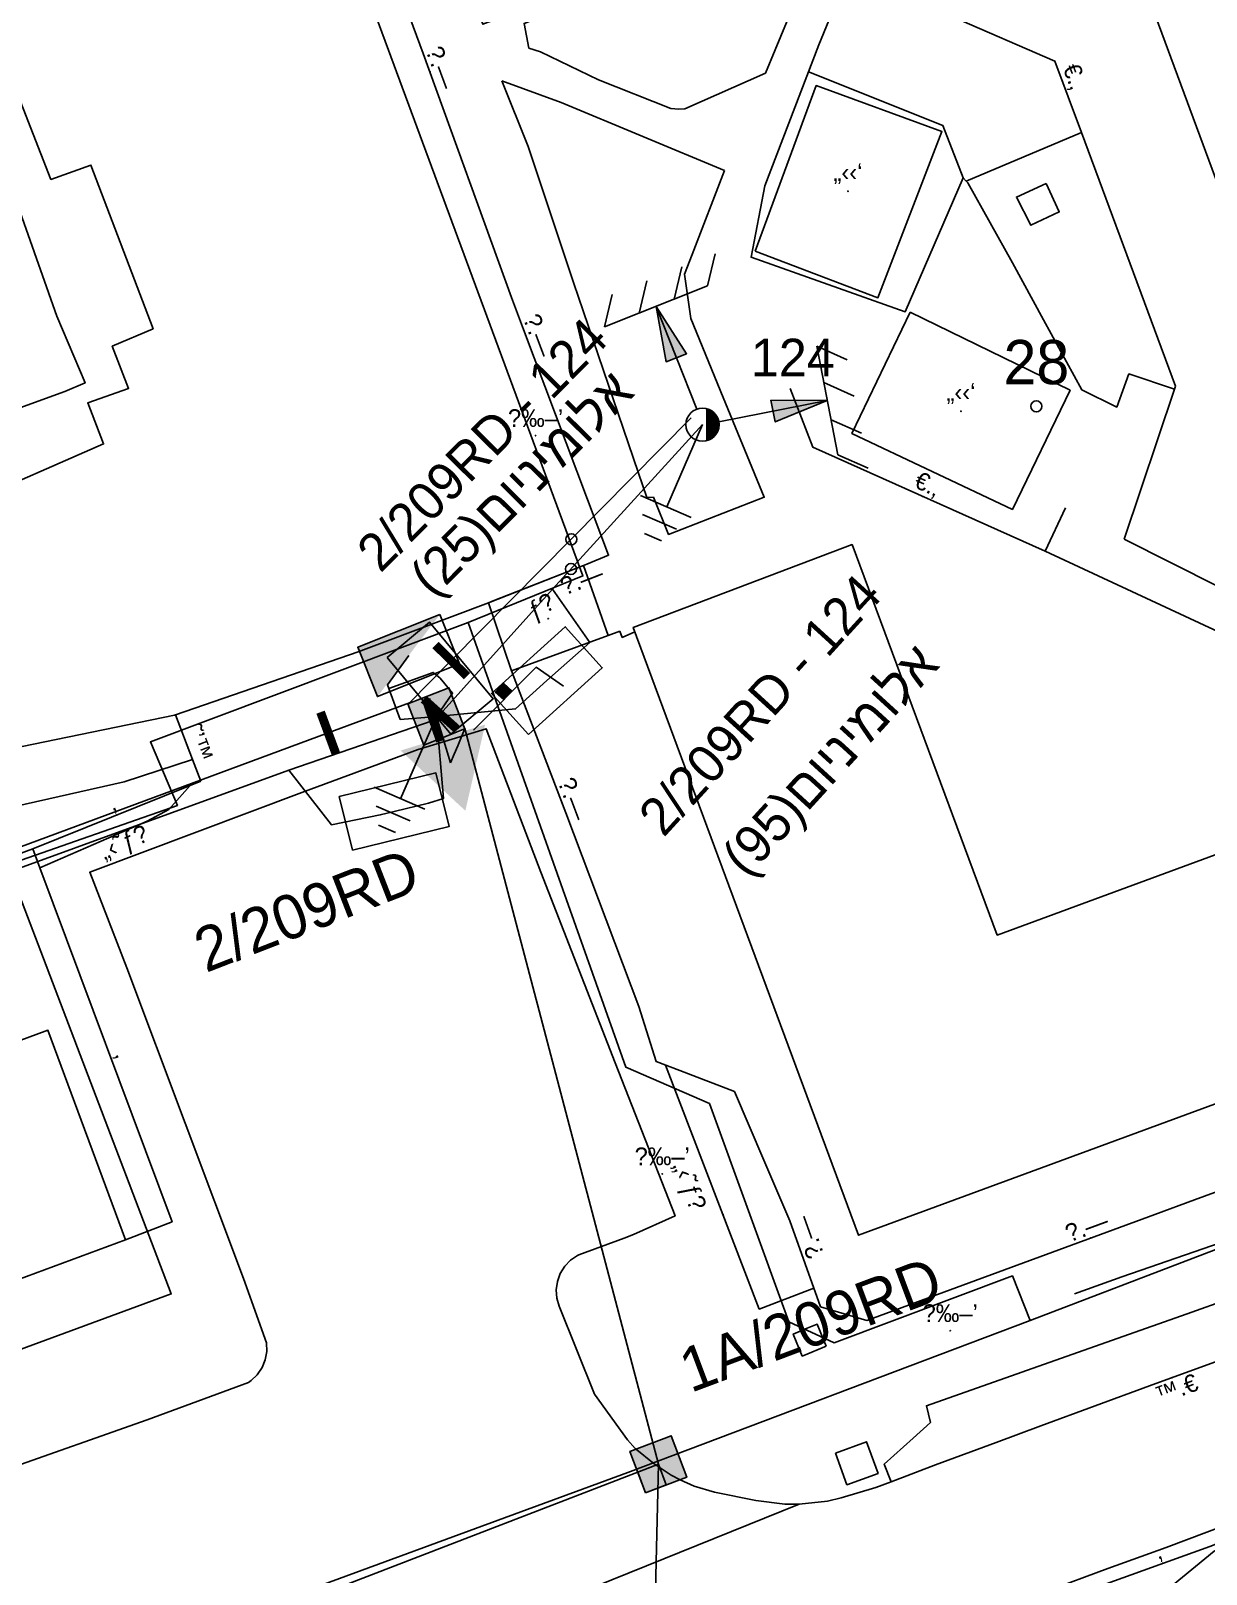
# Model space of a CAD drawing. Header units: metres. Extents: x 218299 to 220222, y 572714 to 574340.
# Drawn here: x 219743.6 to 219796.8, y 573720.8 to 573790.6 of the extents above; entities that cross this region are included whole.
import ezdxf
from ezdxf.enums import TextEntityAlignment as Align

# ---------------------------------------------------------------- set-up
doc = ezdxf.new("R2010")
doc.units = ezdxf.units.M
doc.header["$MEASUREMENT"] = 0
for name, color, linetype in [('1602', 44, 'Continuous'), ('1603', 44, 'Continuous'), ('6011', 10, 'Continuous'), ('6021', 110, 'Continuous'), ('6031', 254, 'Continuous'), ('6151', 102, 'CABLEUNDEXIST03'), ('6201', 7, 'Continuous'), ('6261', 7, 'Continuous'), ('6311', 7, 'Continuous'), ('6370', 7, 'Continuous'), ('6371', 7, 'Continuous'), ('6501', 7, 'Continuous'), ('6512', 7, 'Continuous'), ('6515', 7, 'Continuous'), ('6522', 1, 'Continuous'), ('65231', 1, 'Continuous'), ('6543', 7, 'Continuous'), ('6561', 7, 'Continuous'), ('6593', 7, 'Continuous'), ('6901', 3, 'Continuous'), ('A_POINTS', 2, 'Continuous'), ('M2200', 253, 'Continuous'), ('M2207', 253, 'Continuous'), ('M2401', 7, 'Continuous'), ('M2404', 7, 'Continuous'), ('M2407', 253, 'Continuous'), ('M2408', 253, 'Continuous'), ('M2412', 253, 'Continuous'), ('M2601', 253, 'Continuous'), ('M2602', 253, 'Continuous'), ('M2605', 253, 'Continuous'), ('M2612', 253, 'Continuous'), ('M2804', 253, 'Continuous'), ('M5250', 253, 'Continuous')]:
    doc.layers.add(name, color=color, linetype=linetype)
doc.styles.add('HEBTXT', font='HEBTXT')
doc.styles.add('MAVAT_HEBTXT', font='HEBTXT')
doc.linetypes.add('CABLEUNDEXIST03', pattern='A,3.5,[222,elecad.shx,S=0.01,R=0,X=0,Y=0],1.5', length=5)

# ---------------------------------------------------------------- blocks, each defined once
blk = doc.blocks.new('6901')
at = {"layer": 'A_POINTS'}
blk.add_circle((0, 0), 0.25, dxfattribs=at)
at = {"color": 0, "style": 'HEBTXT', "flags": 1}
blk.add_attdef('CODE', (-2.918, 6.399), '', height=1.7, dxfattribs=at)
at = {"color": 0, "style": 'HEBTXT'}
for tag, p in [('PATH', (0.169, 4.708)), ('HTCH', (0.169, 2.708))]:
    blk.add_attdef(tag, text='', height=1.7, dxfattribs=at).set_placement(p, align=Align.MIDDLE_CENTER)
blk = doc.blocks.new('6261')
blk.add_lwpolyline([(-2, -1.2), (2, -1.2), (2, 1.2), (-2, 1.2)], close=True)
at = {"color": 0}
blk.add_solid([(2, 1.2), (-2, -1.2), (2, -1.2)], dxfattribs=at)
at = {"color": 0, "style": 'HEBTXT'}
blk.add_attdef('PIL_NAME', (2.689, 2.418), '', height=1.7, dxfattribs=at)
at = {"style": 'HEBTXT'}
blk.add_attdef('CAMUT_MONIM', (2.489, 0.218), '', height=1.7, dxfattribs=at)
at = {"color": 0, "style": 'HEBTXT', "flags": 1}
for tag, p in [('TYPE', (2.585, -1.773)), ('MAP_TYPE', (2.689, -3.782))]:
    blk.add_attdef(tag, p, '', height=1.7, dxfattribs=at)
blk = doc.blocks.new('6522')
at = {"color": 0}
for points in [[(0.707, 0.707), (3.55, 3.55), (4.778, 2.689)], [(2.084, 2.082), (1.693, 2.422), (2.067, 2.83), (2.465, 2.465)]]:
    blk.add_lwpolyline(points, dxfattribs=at)
blk.add_solid([(2.083, 2.083), (1.693, 2.422), (2.465, 2.465), (2.067, 2.83)], dxfattribs=at)
at = {"color": 0, "style": 'HEBTXT'}
blk.add_attdef('PLACE', (4.757, 3.899), '', height=1.7, dxfattribs=at)
blk = doc.blocks.new('6515')
at = {"color": 0, "const_width": 0.4}
blk.add_lwpolyline([(0, 1), (0, -1)], dxfattribs=at)
at = {"color": 0, "style": 'HEBTXT', "flags": 1}
for tag, p in [('POLE_NUM', (0.583, 1.177)), ('POLE_TYPE', (0.591, -1.226))]:
    blk.add_attdef(tag, p, '', height=1.7, dxfattribs=at)
blk = doc.blocks.new('6201')
at = {"color": 0}
blk.add_solid([(-2, 1), (2, 1), (0, 4.464)], dxfattribs=at)
at = {"color": 0, "style": 'HEBTXT'}
for tag, p, height in [('TRN_NAME', (2.777, 4.893), 3), ('POWER', (2.777, 1.493), 2)]:
    blk.add_attdef(tag, p, '', height=height, dxfattribs=at)
blk = doc.blocks.new('6501')
at = {"color": 0}
blk.add_lwpolyline([(-2.25, -1.25), (2.25, -1.25), (2.25, 1.25), (-2.25, 1.25)], close=True, dxfattribs=at)
at = {"color": 0, "style": 'HEBTXT', "flags": 1}
blk.add_attdef('FUSE_SIZE', text='', height=1.5, dxfattribs=at).set_placement((0, 2.714), align=Align.MIDDLE_CENTER)
for tag, p in [('POLE_NUM', (-6.276, -3.759)), ('POLE_TYPE', (-6.276, -6.491))]:
    blk.add_attdef(tag, p, '', height=1.7, dxfattribs=at)
blk = doc.blocks.new('6593')
at = {"color": 0, "const_width": 0.4}
blk.add_lwpolyline([(0, 1), (0, -1)], dxfattribs=at)
at = {"color": 0, "style": 'HEBTXT', "flags": 1}
for tag, p in [('POLE_NUM', (0.583, 1.177)), ('POLE_TYPE', (0.591, -1.226))]:
    blk.add_attdef(tag, p, '', height=1.7, dxfattribs=at)
blk = doc.blocks.new('6311')
at = {"color": 0}
for p, q in [((0.188, -0.726), (0.188, 0.726)), ((0.219, -0.717), (0.219, 0.717)), ((0.25, -0.707), (0.25, 0.707)), ((0.281, -0.695), (0.281, 0.695)), ((0.312, -0.682), (0.312, 0.682)), ((0.344, -0.667), (0.344, 0.667)), ((0.375, -0.65), (0.375, 0.65)), ((0.406, -0.63), (0.406, 0.63)), ((0.438, -0.609), (0.438, 0.609)), ((0.469, -0.585), (0.469, 0.585)), ((0.5, -0.559), (0.5, 0.559)), ((0.531, -0.529), (0.531, 0.529)), ((0.562, -0.496), (0.562, 0.496)), ((0.594, -0.458), (0.594, 0.458)), ((0.625, -0.415), (0.625, 0.415)), ((0.656, -0.363), (0.656, 0.363)), ((0.688, -0.3), (0.688, 0.3)), ((0.719, -0.214), (0.719, 0.214))]:
    blk.add_line(p, q, dxfattribs=at)
blk.add_circle((0, 0), 0.75, dxfattribs=at)
at = {"color": 0, "style": 'HEBTXT'}
blk.add_attdef('POLE_NUM', (1.75, 1.75), '', height=1.7, dxfattribs=at)
at = {"color": 0, "style": 'HEBTXT', "flags": 1}
blk.add_attdef('MAP_TYPE', (1.734, -1.264), '', height=1.7, dxfattribs=at)
blk = doc.blocks.new('6370')
at = {"color": 0}
blk.add_lwpolyline([(-1, -1), (1, -1), (1, 1), (-1, 1)], close=True, dxfattribs=at)
for points in [[(-0.991, 1.013), (1.003, 1.013), (-0.991, -1.013)], [(-0.991, -1.013), (1.003, -1.013), (1.003, 1.013)]]:
    blk.add_solid(points, dxfattribs=at)
at = {"color": 0, "style": 'HEBTXT'}
blk.add_attdef('POLE_NUM', (2.033, 2.706), '', height=2, dxfattribs=at)
at = {"color": 0, "style": 'HEBTXT', "flags": 1}
blk.add_attdef('MAP_TYPE', (2.063, -0.224), '', height=2, dxfattribs=at)
blk = doc.blocks.new('6371')
at = {"color": 0}
for points in [[(-1, -1), (-1, 1), (1, 1), (1, -1)], [(-1, -1), (-1, 0), (0, 0), (0, -1)]]:
    blk.add_lwpolyline(points, close=True, dxfattribs=at)
blk.add_solid([(-1, -1), (1, -1), (-1, 1), (1, 1)], dxfattribs=at)
at = {"color": 0, "style": 'HEBTXT'}
blk.add_attdef('POLE_NUM', (2, 2), '', height=2, dxfattribs=at)
at = {"color": 0, "style": 'HEBTXT', "flags": 1}
blk.add_attdef('MAP_TYPE', (2.062, -0.532), '', height=2, dxfattribs=at)
blk = doc.blocks.new('6543')
at = {"color": 0}
for p, q in [((5.75, 2.486), (6.979, 1.626)), ((5.75, 0.813), (6.979, -0.048)), ((5.75, -0.901), (6.979, -1.761)), ((5.75, -2.514), (6.979, -3.374))]:
    blk.add_line(p, q, dxfattribs=at)
for points in [[(5.75, -2.514), (5.75, 2.486)], [(0.75, -0.014), (5.75, -0.014), (3.25, 0.486), (3.25, -0.514), (5.75, -0.014)]]:
    blk.add_lwpolyline(points, dxfattribs=at)
blk.add_solid([(3.25, -0.514), (3.25, 0.486), (5.75, -0.014)], dxfattribs=at)
blk = doc.blocks.new('6561')
at = {"color": 0}
blk.add_line((0, 0), (-1.62, -3.72), dxfattribs=at)
at = {"color": 0, "flags": 128}
for points in [[(-2.812, -3.202), (-0.519, -4.199)], [(-2.718, -4.061), (-1.185, -4.727)], [(-2.624, -4.919), (-1.851, -5.255)]]:
    blk.add_lwpolyline(points, dxfattribs=at)
at = {"color": 0, "style": 'HEBTXT'}
for tag, p in [('TYPE', (1.691, -1.644)), ('DESC', (1.691, -4.209))]:
    blk.add_attdef(tag, p, '', height=1.5, dxfattribs=at)
blk = doc.blocks.new('1603')
at = {"layer": 'A_POINTS'}
blk.add_circle((0, 0), 0.25, dxfattribs=at)
at = {"color": 0, "style": 'HEBTXT'}
blk.add_attdef('PARCEL_NUM', text='', height=2, dxfattribs=at).set_placement((0, 1), align=Align.CENTER)
at = {"color": 0, "style": 'HEBTXT', "flags": 1}
blk.add_attdef('LOT_NUM', text='', height=2, dxfattribs=at).set_placement((0, -2.5), align=Align.CENTER)
blk = doc.blocks.new('M2804')
blk.add_circle((0, 0), 0.025)
at = {"style": 'MAVAT_HEBTXT'}
blk.add_attdef('NAME', text='', height=0.8, dxfattribs=at).set_placement((0, 1.59), align=Align.MIDDLE)
blk = doc.blocks.new('M2404')
blk.add_circle((0, 0), 0.025)
at = {"style": 'MAVAT_HEBTXT'}
blk.add_attdef('NAME', text='', height=0.8, dxfattribs=at).set_placement((0, 1.59), align=Align.MIDDLE)
blk = doc.blocks.new('M2207')
blk.add_circle((0, 0), 0.025)
at = {"style": 'MAVAT_HEBTXT'}
blk.add_attdef('NAME', text='', height=0.8, dxfattribs=at).set_placement((0, 1.59), align=Align.MIDDLE)
blk = doc.blocks.new('M2408')
blk.add_circle((0, 0), 0.025)
at = {"style": 'MAVAT_HEBTXT'}
blk.add_attdef('NAME', text='', height=0.8, dxfattribs=at).set_placement((0, 1.59), align=Align.MIDDLE)
blk = doc.blocks.new('M2412')
blk.add_circle((0, 0), 0.025)
at = {"style": 'MAVAT_HEBTXT'}
blk.add_attdef('NAME', text='', height=0.8, dxfattribs=at).set_placement((0, 1.59), align=Align.MIDDLE)
blk = doc.blocks.new('M2601')
blk.add_circle((0, 0), 0.025)
at = {"style": 'MAVAT_HEBTXT'}
blk.add_attdef('NAME', text='', height=0.8, dxfattribs=at).set_placement((0, 1.59), align=Align.MIDDLE)
blk = doc.blocks.new('M2602')
blk.add_circle((0, 0), 0.025)
at = {"style": 'MAVAT_HEBTXT'}
blk.add_attdef('NAME', text='', height=0.8, dxfattribs=at).set_placement((0, 1.59), align=Align.MIDDLE)
blk = doc.blocks.new('M2605')
blk.add_circle((0, 0), 0.025)
at = {"style": 'MAVAT_HEBTXT'}
blk.add_attdef('NAME', text='', height=0.8, dxfattribs=at).set_placement((0, 1.59), align=Align.MIDDLE)
blk = doc.blocks.new('M2612')
blk.add_circle((0, 0), 0.025)
at = {"style": 'MAVAT_HEBTXT'}
blk.add_attdef('NAME', text='', height=0.8, dxfattribs=at).set_placement((0, 1.59), align=Align.MIDDLE)
blk = doc.blocks.new('111')
at = {"layer": 'M2200'}
for points in [[(219760.393, 573800.823, 609.665), (219760.737, 573800.95, 609.665), (219787.602, 573810.938, 609.72), (219797.318, 573814.55, 609.74), (219814.965, 573766.695, 609.712), (219816.564, 573762.358, 609.709), (219820.834, 573750.779, 609.702), (219781.078, 573736.149, 609.777), (219770.881, 573763.636, 609.777), (219780.779, 573767.382, 609.777), (219787.351, 573749.723, 609.777), (219807.191, 573757.029, 609.627), (219790.958, 573800.918, 609.702), (219764.074, 573790.922, 609.777)], [(219747.905, 573735.935, 607.462), (219747.905, 573735.935, 607.462), (219747.905, 573735.935, 607.462), (219742.195, 573733.822, 607.462), (219698.656, 573717.707, 607.462), (219698.656, 573717.707, 607.462), (219693.098, 573715.65, 607.462), (219692.836, 573715.553, 607.462), (219690.532, 573721.778, 607.532), (219689.39, 573724.862, 607.566), (219689.332, 573725.02, 607.567), (219710.31, 573732.784, 607.462), (219709.976, 573733.687, 606.832), (219716.432, 573736.076, 606.832), (219716.76, 573735.188, 607.41), (219744.396, 573745.416, 607.41)]]:
    blk.add_polyline3d(points, close=True, dxfattribs=at)
at = {"layer": 'M2207'}
for points in [[(219776.394, 573780.656, 601.267), (219779.163, 573788.148, 601.267), (219784.844, 573786.071, 601.162), (219781.954, 573778.548, 601.267)], [(219733.218, 573780.547, 600.217), (219737.078, 573781.978, 600.217), (219740.91, 573783.484, 600.217), (219741.501, 573783.724, 600.217), (219742.624, 573784.105, 600.322), (219742.76, 573783.489, 600.427), (219744.798, 573777.715, 600.322), (219746.077, 573774.693, 600.217), (219745.16, 573774.306, 600.217), (219740.575, 573772.656, 600.112), (219736.735, 573771.105, 600.112), (219736.664, 573771.093, 600.112), (219735.939, 573773.389, 600.112), (219734.714, 573777.045, 600.112), (219733.368, 573780.115, 600.217)], [(219783.414, 573777.896, 601.32), (219790.647, 573774.362, 601.372), (219788.035, 573768.976, 601.267), (219780.778, 573772.411, 601.215)]]:
    blk.add_polyline3d(points, close=True, dxfattribs=at)
at = {"layer": 'M2401'}
for points in [[(219798.008, 573730.704, 598.852), (219794.232, 573729.338, 598.852), (219789.324, 573727.522, 598.852), (219787.297, 573726.772, 598.852), (219784.556, 573725.758, 598.852), (219782.548, 573725.001, 598.852), (219781.851, 573724.738, 598.852), (219780.292, 573724.273, 598.852), (219779.668, 573724.121, 598.852), (219778.39, 573723.981, 598.852), (219777.737, 573723.989, 598.852), (219776.428, 573724.144, 598.852), (219774.561, 573724.521, 598.852), (219773.644, 573724.805, 598.852), (219773.003, 573725.078, 598.852), (219772.597, 573725.298, 598.852), (219771.82, 573725.811, 598.852), (219770.969, 573726.495, 598.852), (219770.615, 573726.9, 598.852), (219769.135, 573728.953, 598.852), (219767.526, 573732.934, 598.852), (219767.422, 573733.302, 598.852), (219767.396, 573733.683, 598.852), (219767.45, 573734.062, 598.852), (219767.581, 573734.421, 598.852), (219767.783, 573734.745, 598.852), (219768.049, 573735.02, 598.852), (219768.365, 573735.233, 598.852), (219768.425, 573735.264, 598.852), (219770.472, 573736.021, 598.852), (219770.896, 573736.179, 598.852), (219772.77, 573737.023, 598.852), (219770.068, 573743.95, 598.852), (219766.704, 573752.572, 598.852), (219764.231, 573759.052, 598.852), (219761.154, 573758.119, 598.852), (219755.886, 573756.167, 598.852), (219746.288, 573752.568, 598.852), (219747.969, 573748.241, 598.852), (219753.242, 573734.187, 598.852), (219754.291, 573731.278, 598.852), (219754.301, 573730.894, 598.852), (219754.231, 573730.515, 598.852), (219754.085, 573730.159, 598.852), (219753.869, 573729.839, 598.852), (219753.592, 573729.572, 598.852), (219753.472, 573729.485, 598.852), (219748.887, 573727.798, 598.852), (219742.392, 573725.512, 598.852)], [(219789.596, 573720.051, 596.437), (219792.36, 573721.075, 596.437), (219794.999, 573722.028, 596.437), (219798.556, 573723.361, 596.437), (219802.797, 573724.939, 596.437), (219807.816, 573726.78, 596.437), (219813.781, 573728.981, 596.437), (219816.396, 573729.927, 596.437), (219819.071, 573730.959, 596.437), (219821.478, 573731.859, 596.437), (219824.007, 573732.777, 596.437), (219826.942, 573733.858, 596.437), (219829.582, 573734.767, 596.437), (219833.122, 573736.136, 596.437), (219837.072, 573737.651, 596.437), (219837.539, 573737.605, 596.437), (219838.023, 573737.378, 596.437), (219838.229, 573736.92, 596.437), (219838.104, 573736.277, 596.437), (219837.797, 573735.825, 596.437), (219837.489, 573735.561, 596.437)], [(219778.39, 573723.981, 595.939), (219763.785, 573718.096, 595.939)]]:
    blk.add_polyline3d(points, dxfattribs=at)
at = {"layer": 'M2404'}
for points in [[(219798.008, 573730.704, 598.852), (219794.232, 573729.338, 598.852), (219789.324, 573727.522, 598.852), (219787.297, 573726.772, 598.852), (219784.556, 573725.758, 598.852), (219782.548, 573725.001, 598.852), (219781.851, 573724.738, 598.852), (219780.292, 573724.273, 598.852), (219779.668, 573724.121, 598.852), (219778.39, 573723.981, 598.852), (219777.737, 573723.989, 598.852), (219776.428, 573724.144, 598.852), (219774.561, 573724.521, 598.852), (219773.644, 573724.805, 598.852), (219773.003, 573725.078, 598.852), (219772.597, 573725.298, 598.852), (219771.82, 573725.811, 598.852), (219770.969, 573726.495, 598.852), (219770.615, 573726.9, 598.852), (219769.135, 573728.953, 598.852), (219767.526, 573732.934, 598.852), (219767.422, 573733.302, 598.852), (219767.396, 573733.683, 598.852), (219767.45, 573734.062, 598.852), (219767.581, 573734.421, 598.852), (219767.783, 573734.745, 598.852), (219768.049, 573735.02, 598.852), (219768.365, 573735.233, 598.852), (219768.425, 573735.264, 598.852), (219770.472, 573736.021, 598.852), (219770.896, 573736.179, 598.852), (219772.77, 573737.023, 598.852), (219770.068, 573743.95, 598.852), (219766.704, 573752.572, 598.852), (219764.231, 573759.052, 598.852), (219761.154, 573758.119, 598.852), (219755.886, 573756.167, 598.852), (219746.288, 573752.568, 598.852), (219747.969, 573748.241, 598.852), (219753.242, 573734.187, 598.852), (219754.291, 573731.278, 598.852), (219754.301, 573730.894, 598.852), (219754.231, 573730.515, 598.852), (219754.085, 573730.159, 598.852), (219753.869, 573729.839, 598.852), (219753.592, 573729.572, 598.852), (219753.472, 573729.485, 598.852), (219748.887, 573727.798, 598.852), (219742.392, 573725.512, 598.852)], [(219789.596, 573720.051, 596.437), (219792.36, 573721.075, 596.437), (219794.999, 573722.028, 596.437), (219798.556, 573723.361, 596.437), (219802.797, 573724.939, 596.437), (219807.816, 573726.78, 596.437), (219813.781, 573728.981, 596.437), (219816.396, 573729.927, 596.437), (219819.071, 573730.959, 596.437), (219821.478, 573731.859, 596.437), (219824.007, 573732.777, 596.437), (219826.942, 573733.858, 596.437), (219829.582, 573734.767, 596.437), (219833.122, 573736.136, 596.437), (219837.072, 573737.651, 596.437), (219837.539, 573737.605, 596.437), (219838.023, 573737.378, 596.437), (219838.229, 573736.92, 596.437), (219838.104, 573736.277, 596.437), (219837.797, 573735.825, 596.437), (219837.489, 573735.561, 596.437)]]:
    blk.add_polyline3d(points, dxfattribs=at)
at = {"layer": 'M2407'}
for points in [[(219780.269, 573796.944, 598.167), (219777.309, 573789.759, 598.17)], [(219777.309, 573789.759, 598.17), (219776.863, 573788.703, 598.17), (219773.214, 573787.088, 598.275), (219772.939, 573787.073, 598.275), (219772.575, 573787.107, 598.275), (219769.309, 573788.407, 598.275), (219766.679, 573789.675, 598.275), (219766.16, 573789.84, 598.275), (219765.943, 573790.956, 598.275), (219766.766, 573791.264, 598.275), (219766.526, 573791.834, 598.275)], [(219741.657, 573791.202, 597.435), (219741.657, 573791.202, 597.435), (219744.534, 573783.9, 597.225), (219746.339, 573784.552, 597.225), (219749.156, 573777.145, 597.225), (219747.307, 573776.353, 597.225), (219748.049, 573774.446, 597.12), (219746.198, 573773.795, 597.12), (219746.914, 573771.937, 597.12), (219740.639, 573769.193, 597.12), (219734.908, 573766.638, 597.12), (219732.525, 573772.829, 597.225), (219730.305, 573778.544, 597.33), (219732.064, 573779.23, 597.33), (219731.3, 573781.403, 597.33), (219733.183, 573782.078, 597.33), (219732.59, 573783.912, 597.33), (219739.454, 573786.674, 597.33), (219738.24, 573789.992, 597.33)], [(219786.012, 573783.742, 598.275), (219785.946, 573783.816, 598.275), (219785.809, 573783.968, 598.275), (219784.881, 573786.344, 598.275), (219778.805, 573788.762, 598.2)], [(219764.929, 573788.356, 598.275), (219766.119, 573785.395, 598.275), (219768.192, 573779.198, 598.179)], [(219764.929, 573788.356, 598.275), (219767.627, 573787.381, 598.275), (219775.014, 573784.301, 598.17)], [(219785.946, 573783.816, 598.2), (219791.155, 573786.025, 598.2)], [(219785.809, 573783.968, 598.275), (219783.181, 573777.906, 598.275), (219776.209, 573780.383, 598.17), (219776.84, 573783.614, 598.17)], [(219786.012, 573783.742, 598.275), (219788.041, 573780.124, 598.275), (219789.441, 573777.557, 598.38), (219791.175, 573774.389, 598.275), (219792.758, 573773.601, 598.38), (219793.309, 573775.102, 598.38), (219795.366, 573774.414, 598.38), (219795.366, 573774.414, 598.38)], [(219768.192, 573779.198, 598.179), (219768.385, 573778.623, 598.17), (219771.116, 573770.609, 598.17)], [(219774.951, 573774.041, 598.124), (219773.487, 573777.603, 598.17)], [(219771.116, 573770.609, 598.17), (219771.49, 573769.51, 598.17), (219771.796, 573769.525, 598.17), (219772.482, 573767.844, 598.17), (219776.807, 573769.525, 598.065), (219774.951, 573774.041, 598.124)], [(219793.098, 573767.626, 598.275), (219793.098, 573767.626, 598.275), (219797.353, 573765.494, 598.17), (219805.439, 573761.766, 598.17)], [(219806.748, 573758.228, 598.17), (219797.358, 573763.434, 598.17), (219789.524, 573767.082, 598.17)], [(219770.278, 573763.464, 598.275), (219770.384, 573763.187, 598.275), (219770.956, 573763.434, 598.275)], [(219724.264, 573748.693, 597.07), (219726.276, 573749.47, 597.015), (219735.35, 573752.716, 597.225), (219742.906, 573755.532, 597.225), (219747.847, 573756.651, 596.91), (219750.942, 573757.66, 596.595)]]:
    blk.add_polyline3d(points, dxfattribs=at)
at = {"layer": 'M2408'}
for points in [[(219744.036, 573752.766, 596.49), (219748.882, 573754.879, 596.49), (219749.861, 573755.405, 596.49), (219750.831, 573756.491, 596.49)], [(219772.342, 573743.843, 596.255), (219776.582, 573732.809, 596.255), (219779.056, 573733.759, 596.255)], [(219782.548, 573725.001, 596.479), (219782.239, 573725.796, 596.479), (219783.545, 573726.974, 596.479), (219784.329, 573727.682, 596.479), (219784.146, 573728.435, 596.479), (219792.773, 573731.471, 596.479), (219795.946, 573732.588, 596.479), (219805.667, 573736.067, 596.479), (219807.918, 573736.826, 596.479), (219820.87, 573741.19, 596.479), (219822.603, 573741.774, 596.479), (219824.677, 573742.473, 596.479), (219824.797, 573742.143, 596.479), (219825.291, 573740.786, 596.479)]]:
    blk.add_polyline3d(points, dxfattribs=at)
at = {"layer": 'M2412'}
blk.add_polyline3d([(219768.631, 573766.435, 598.162), (219769.752, 573763.272, 598.162), (219765.369, 573761.671, 596.692), (219764.338, 573764.756, 596.692)], close=True, dxfattribs=at)
at = {"layer": 'M2601'}
for points in [[(219789.567, 573783.714, 600.917), (219788.217, 573783.105, 600.917), (219788.87, 573781.827, 600.917), (219790.156, 573782.434, 600.917), (219789.567, 573783.714, 600.917)], [(219759.527, 573762.943, 598.38), (219764.338, 573764.756, 598.38)], [(219722.661, 573750.479, 599.157), (219724.445, 573751.585, 598.8), (219730.012, 573753.686, 598.8), (219738.112, 573756.672, 598.59), (219741.813, 573757.925, 598.59), (219742.109, 573758.025, 598.59), (219750.129, 573759.673, 598.17), (219750.163, 573759.684, 598.171), (219758.437, 573762.532, 598.38), (219759.527, 573762.943, 598.38)], [(219743.715, 573753.622, 598.38), (219743.715, 573753.622, 598.38), (219743.715, 573753.622, 598.38), (219750.831, 573756.491, 597.987), (219751.317, 573756.687, 597.96), (219751.317, 573756.687, 597.96)], [(219743.715, 573753.622, 596.981), (219744.036, 573752.766, 596.965), (219750.018, 573736.755, 596.351), (219747.905, 573735.935, 596.351)], [(219783.89, 573714.517, 597.33), (219790.387, 573719.701, 597.33), (219796.962, 573722.076, 597.225), (219800.423, 573723.429, 597.33), (219805.37, 573725.235, 597.33), (219808.52, 573726.413, 597.33), (219815.332, 573728.909, 597.435)]]:
    blk.add_polyline3d(points, dxfattribs=at)
at = {"layer": 'M2602'}
for points in [[(219779.273, 573789.989, 599.065), (219780.64, 573793.309, 599.065), (219780.64, 573793.309, 599.065), (219780.64, 573793.309, 599.065), (219789.961, 573789.244, 599.44), (219791.155, 573786.025, 599.424), (219795.412, 573774.554, 599.365)], [(219775.014, 573784.301, 599.002), (219775.014, 573784.301, 599.002), (219775.014, 573784.301, 599.002), (219775.014, 573784.301, 599.002), (219773.543, 573780.505, 599.002)], [(219773.543, 573780.505, 599.002), (219773.198, 573779.615, 599.002), (219773.487, 573777.603, 599.002)], [(219795.412, 573774.554, 599.365), (219795.366, 573774.414, 599.365), (219793.098, 573767.626, 599.365)], [(219777.976, 573774.449, 599.258), (219779.007, 573771.786, 599.258), (219789.524, 573767.082, 599.468), (219789.524, 573767.082, 599.468), (219790.44, 573769.054, 599.468)], [(219826.951, 573733.088, 596.779), (219824.119, 573730.228, 596.779), (219822.422, 573728.761, 596.779), (219821.716, 573728.315, 596.779), (219820.78, 573727.93, 596.779), (219817.366, 573726.879, 596.674), (219813.576, 573726.167, 596.674), (219808.878, 573725.307, 596.779), (219801.612, 573723.797, 596.674), (219798.759, 573722.64, 596.674), (219797.165, 573721.862, 596.674), (219792.439, 573717.983, 596.569), (219791.725, 573717.482, 596.569), (219791.043, 573717.159, 596.569), (219790.381, 573717.017, 596.569), (219786.73, 573716.743, 596.464), (219782.622, 573716.44, 596.359), (219779.815, 573715.98, 596.359), (219779.312, 573715.711, 596.359), (219778.808, 573715.288, 596.359), (219778.409, 573714.791, 596.359)]]:
    blk.add_polyline3d(points, dxfattribs=at)
at = {"layer": 'M2605'}
for points in [[(219765.919, 573777.115, 598.162), (219765.373, 573778.564, 598.162), (219761.383, 573789.596, 598.162), (219758.554, 573797.225, 598.372), (219756.736, 573802.04, 598.477)], [(219779.273, 573789.989, 598.267), (219776.84, 573783.614, 598.162), (219776.84, 573783.614, 598.162)], [(219768.817, 573769.423, 598.162), (219765.919, 573777.115, 598.162)], [(219764.541, 573764.836, 596.86), (219768.631, 573766.435, 598.115), (219768.786, 573766.495, 598.162), (219769.766, 573766.903, 598.162), (219768.817, 573769.423, 598.162)], [(219764.338, 573764.756, 596.797), (219764.541, 573764.836, 596.86)], [(219770.278, 573763.464, 598.267), (219769.752, 573763.272, 598.267), (219765.369, 573761.671, 598.267), (219765.369, 573761.671, 598.267), (219767.833, 573755.252, 598.162), (219771.137, 573746.492, 598.162), (219771.914, 573744.006, 598.162), (219772.988, 573743.597, 598.162)], [(219724.651, 573746.577, 597.059), (219743.715, 573753.622, 596.981)], [(219772.988, 573743.597, 598.162), (219775.459, 573742.656, 598.162), (219776.794, 573739.541, 598.218)], [(219794.473, 573737.089, 598.162), (219796.278, 573737.754, 598.162), (219806.721, 573741.581, 598.162), (219810.456, 573742.93, 598.162)], [(219809.436, 573740.246, 597.869), (219804.856, 573738.579, 597.532), (219797.443, 573735.808, 596.798), (219794.254, 573734.709, 596.722)], [(219776.794, 573739.541, 598.218), (219777.969, 573736.798, 598.267), (219779.358, 573732.915, 598.162), (219780.173, 573732.672, 598.162)], [(219780.173, 573732.672, 598.162), (219781.449, 573732.293, 598.162), (219794.473, 573737.089, 598.162)], [(219794.254, 573734.709, 596.722), (219792.99, 573734.273, 596.692), (219790.853, 573733.495, 596.482)]]:
    blk.add_polyline3d(points, dxfattribs=at)
at = {"layer": 'M2612'}
blk.add_polyline3d([(219750.163, 573759.684, 597.934), (219750.942, 573757.66, 597.934), (219751.317, 573756.687, 597.934)], dxfattribs=at)
at = {"layer": 'M5250'}
for points in [[(219778.751, 573731.941, 596.175), (219779.2, 573732.127, 596.175), (219779.612, 573731.134, 596.175)], [(219778.601, 573730.714, 596.175), (219778.529, 573730.684, 596.175), (219778.117, 573731.677, 596.175), (219778.751, 573731.941, 596.175)], [(219779.612, 573731.134, 596.175), (219778.601, 573730.714, 596.175)], [(219780.028, 573726.293, 596.07), (219781.44, 573726.806, 596.175), (219781.959, 573725.378, 596.175), (219780.546, 573724.865, 596.07), (219780.028, 573726.293, 596.07)]]:
    blk.add_polyline3d(points, dxfattribs=at)
at = {"layer": 'M2207'}
ref = blk.add_blockref('M2207', (219780.597, 573783.365), dxfattribs=dict(at, xscale=0.5, yscale=0.5, zscale=0.5))
ref.add_attrib('NAME', '„‹‹‘', dxfattribs={"layer": '0', "height": 0.8, "style": 'MAVAT_HEBTXT'}).set_placement((219780.597, 573784.161), align=Align.MIDDLE)
ref = blk.add_blockref('M2207', (219785.709, 573773.417), dxfattribs=dict(at, xscale=0.5, yscale=0.5, zscale=0.5))
ref.add_attrib('NAME', '„‹‹‘', dxfattribs={"layer": '0', "height": 0.8, "style": 'MAVAT_HEBTXT'}).set_placement((219785.709, 573774.213), align=Align.MIDDLE)
at = {"layer": 'M2404'}
ref = blk.add_blockref('M2404', (219795.261, 573729.711), dxfattribs=dict(at, xscale=0.5, yscale=0.5, zscale=0.5))
ref.add_attrib('NAME', '™.€', dxfattribs={"layer": '0', "height": 0.8, "rotation": 20.5052, "style": 'MAVAT_HEBTXT'}).set_placement((219795.454, 573729.196), align=Align.MIDDLE)
at = {"layer": 'M2408'}
ref = blk.add_blockref('M2408', (219747.636, 573754.336), dxfattribs=dict(at, xscale=0.5, yscale=0.5, zscale=0.5))
ref.add_attrib('NAME', '„‹˜ƒ\x8e', dxfattribs={"layer": '0', "height": 0.8, "rotation": 23.55444, "style": 'MAVAT_HEBTXT'}).set_placement((219747.871, 573753.835), align=Align.MIDDLE)
ref = blk.add_blockref('M2408', (219774.937, 573737.089), dxfattribs=dict(at, xscale=0.5, yscale=0.5, zscale=0.5))
ref.add_attrib('NAME', '„‹˜ƒ\x8e', dxfattribs={"layer": '0', "height": 0.8, "rotation": 291.0183, "style": 'MAVAT_HEBTXT'}).set_placement((219773.35, 573738.35), align=Align.MIDDLE)
at = {"layer": 'M2412'}
ref = blk.add_blockref('M2412', (219767.035, 573764.034), dxfattribs=dict(at, xscale=0.4999999999999999, yscale=0.4999999999999999, zscale=0.4999999999999999, rotation=324.6566892520369))
ref.add_attrib('NAME', 'ƒ\x8e', dxfattribs={"layer": '0', "height": 0.8, "rotation": 29.87308, "style": 'MAVAT_HEBTXT'}).set_placement((219766.761, 573764.511), align=Align.MIDDLE)
at = {"layer": 'M2601'}
ref = blk.add_blockref('M2601', (219747.516, 573755.154), dxfattribs=dict(at, xscale=0.5, yscale=0.5, zscale=0.5))
ref.add_attrib('NAME', '‚', dxfattribs={"layer": '0', "height": 0.8, "rotation": 21.96178, "style": 'MAVAT_HEBTXT'}).set_placement((219747.31, 573755.665), align=Align.MIDDLE)
ref = blk.add_blockref('M2601', (219747.263, 573744.127), dxfattribs=dict(at, xscale=0.5, yscale=0.5, zscale=0.5))
ref.add_attrib('NAME', '‚', dxfattribs={"layer": '0', "height": 0.8, "rotation": 290.48487, "style": 'MAVAT_HEBTXT'}).set_placement((219747.779, 573744.32), align=Align.MIDDLE)
ref = blk.add_blockref('M2601', (219794.827, 573721.304), dxfattribs=dict(at, xscale=0.5, yscale=0.5, zscale=0.5))
ref.add_attrib('NAME', '‚', dxfattribs={"layer": '0', "height": 0.8, "rotation": 21.35727, "style": 'MAVAT_HEBTXT'}).set_placement((219794.627, 573721.817), align=Align.MIDDLE)
at = {"layer": 'M2602'}
ref = blk.add_blockref('M2602', (219790.292, 573788.352), dxfattribs=dict(at, xscale=0.5, yscale=0.5, zscale=0.5))
ref.add_attrib('NAME', '€.‚', dxfattribs={"layer": '0', "height": 0.8, "rotation": 290.35837, "style": 'MAVAT_HEBTXT'}).set_placement((219790.808, 573788.543), align=Align.MIDDLE)
ref = blk.add_blockref('M2602', (219783.955, 573769.572), dxfattribs=dict(at, xscale=0.5, yscale=0.5, zscale=0.5))
ref.add_attrib('NAME', '€.‚', dxfattribs={"layer": '0', "height": 0.8, "rotation": 335.90096, "style": 'MAVAT_HEBTXT'}).set_placement((219784.179, 573770.075), align=Align.MIDDLE)
at = {"layer": 'M2605'}
ref = blk.add_blockref('M2605', (219761.681, 573788.772), dxfattribs=dict(at, xscale=0.5, yscale=0.5, zscale=0.5))
ref.add_attrib('NAME', '\x9a.—', dxfattribs={"layer": '0', "height": 0.8, "rotation": 290.3447, "style": 'MAVAT_HEBTXT'}).set_placement((219762.196, 573788.963), align=Align.MIDDLE)
ref = blk.add_blockref('M2605', (219766.092, 573776.657), dxfattribs=dict(at, xscale=0.5, yscale=0.5, zscale=0.5))
ref.add_attrib('NAME', '\x9a.—', dxfattribs={"layer": '0', "height": 0.8, "rotation": 290.6447, "style": 'MAVAT_HEBTXT'}).set_placement((219766.606, 573776.851), align=Align.MIDDLE)
ref = blk.add_blockref('M2605', (219768.345, 573766.323), dxfattribs=dict(at, xscale=0.5, yscale=0.5, zscale=0.5))
ref.add_attrib('NAME', '\x9a.—', dxfattribs={"layer": '0', "height": 0.8, "rotation": 21.35523, "style": 'MAVAT_HEBTXT'}).set_placement((219768.545, 573765.811), align=Align.MIDDLE)
ref = blk.add_blockref('M2605', (219767.663, 573755.694), dxfattribs=dict(at, xscale=0.5, yscale=0.5, zscale=0.5))
ref.add_attrib('NAME', '\x9a.—', dxfattribs={"layer": '0', "height": 0.8, "rotation": 290.6618, "style": 'MAVAT_HEBTXT'}).set_placement((219768.178, 573755.888), align=Align.MIDDLE)
ref = blk.add_blockref('M2605', (219778.304, 573735.861), dxfattribs=dict(at, xscale=0.5, yscale=0.5, zscale=0.5))
ref.add_attrib('NAME', '\x9a.—', dxfattribs={"layer": '0', "height": 0.8, "rotation": 109.67928, "style": 'MAVAT_HEBTXT'}).set_placement((219778.822, 573736.046), align=Align.MIDDLE)
ref = blk.add_blockref('M2605', (219791.583, 573736.025), dxfattribs=dict(at, xscale=0.5, yscale=0.5, zscale=0.5))
ref.add_attrib('NAME', '\x9a.—', dxfattribs={"layer": '0', "height": 0.8, "rotation": 20.21514, "style": 'MAVAT_HEBTXT'}).set_placement((219791.393, 573736.541), align=Align.MIDDLE)
at = {"layer": 'M2612'}
ref = blk.add_blockref('M2612', (219750.74, 573758.186), dxfattribs=dict(at, xscale=0.5, yscale=0.5, zscale=0.5))
ref.add_attrib('NAME', '˜’™', dxfattribs={"layer": '0', "height": 0.8, "rotation": 291.05258, "style": 'MAVAT_HEBTXT'}).set_placement((219751.253, 573758.383), align=Align.MIDDLE)
at = {"layer": 'M2804'}
ref = blk.add_blockref('M2804', (219766.462, 573772.313, 608.006), dxfattribs=dict(at, xscale=0.5, yscale=0.5, zscale=0.5))
ref.add_attrib('NAME', '\x8d‰–’', dxfattribs={"layer": '0', "height": 0.8, "style": 'MAVAT_HEBTXT'}).set_placement((219766.462, 573773.109, 608.006), align=Align.MIDDLE)
ref = blk.add_blockref('M2804', (219772.192, 573738.923, 604.646), dxfattribs=dict(at, xscale=0.5, yscale=0.5, zscale=0.5))
ref.add_attrib('NAME', '\x8d‰–’', dxfattribs={"layer": '0', "height": 0.8, "style": 'MAVAT_HEBTXT'}).set_placement((219772.192, 573739.719, 604.646), align=Align.MIDDLE)
ref = blk.add_blockref('M2804', (219785.224, 573731.83, 610.106), dxfattribs=dict(at, xscale=0.5, yscale=0.5, zscale=0.5))
ref.add_attrib('NAME', '\x8d‰–’', dxfattribs={"layer": '0', "height": 0.8, "style": 'MAVAT_HEBTXT'}).set_placement((219785.224, 573732.625, 610.106), align=Align.MIDDLE)

msp = doc.modelspace()

# ---------------------------------------------------------------- linework, layer by layer
at = {"layer": '1602'}
for points in [[(219750.2557, 573755.5843), (219742.5908, 573752.8947), (219664.4031, 573724.1499), (219650.6411, 573761.2744), (219637.0462, 573797.4705), (219656.1187, 573804.9947), (219658.174, 573809.4721), (219741.4007, 573840.3715), (219755.0527, 573802.6059), (219768.6046, 573765.969), (219763.4102, 573763.8651), (219749.0326, 573758.461)], [(219770.5437, 573743.7513), (219763.4102, 573763.8651), (219768.6046, 573765.969), (219755.0527, 573802.6059), (219758.4176, 573803.6679), (219794.9989, 573816.8933), (219796.2931, 573817.246), (219798.9917, 573818.3371), (219820.2052, 573761.1286), (219818.1301, 573760.4476), (219822.1704, 573750.2244), (219819.955, 573745.8156), (219813.7231, 573743.376), (219812.4989, 573741.3322), (219788.8344, 573732.2906), (219788.0355, 573734.3076), (219779.9728, 573731.2817), (219777.9202, 573732.2283), (219774.3273, 573742.1033)], [(219770.641, 573725.4169), (219704.1937, 573701.0075), (219700.5196, 573699.6379), (219695.2659, 573713.3377), (219749.9741, 573733.4911), (219742.5908, 573752.8947), (219750.2557, 573755.5843), (219749.0326, 573758.461), (219763.4102, 573763.8651), (219770.5437, 573743.7513), (219774.3273, 573742.1033), (219777.9202, 573732.2283), (219779.9728, 573731.2817), (219788.0355, 573734.3076), (219788.8344, 573732.2906)], [(219700.5196, 573699.6379), (219665.3861, 573686.8189), (219650.8913, 573694.0057), (219635.2359, 573736.7159), (219636.1628, 573739.9994), (219631.0672, 573753.6521), (219650.6411, 573761.2744), (219664.4031, 573724.1499), (219742.5908, 573752.8947), (219749.9741, 573733.4911), (219695.2659, 573713.3377)]]:
    msp.add_lwpolyline(points, close=True, dxfattribs=at)
msp.add_lwpolyline([(219704.1937, 573701.0075), (219770.641, 573725.4169), (219788.8344, 573732.2906), (219812.4989, 573741.3322), (219832.5044, 573748.4105), (219842.5227, 573752.0407), (219850.9872, 573755.0794), (219853.2719, 573754.011), (219897.512, 573769.9675), (219896.7546, 573772.2018), (219894.9563, 573776.9924), (219901.9038, 573779.4999), (219905.8146, 573780.7863), (219939.1255, 573793.1516), (219947.1053, 573795.9964)], dxfattribs=at)
at = {"layer": '6011'}
for points in [[(219763.2674, 573759.0652), (219772.017, 573725.7879), (219771.31, 573696.05), (219780.2904, 573644.2453)], [(219772.017, 573725.7879), (219702.9301, 573699.1616), (219656.9898, 573682.3845)]]:
    msp.add_lwpolyline(points, dxfattribs=at)
at = {"layer": '6021'}
for points in [[(219762.1441, 573759.7215), (219767.2201, 573765.3621), (219774.0165, 573772.8086)], [(219664.754, 573723.6696), (219716.6353, 573743.1289), (219755.2994, 573757.1864), (219761.8337, 573759.4357)]]:
    msp.add_lwpolyline(points, dxfattribs=at)
at = {"layer": '6031', "flags": 128}
msp.add_lwpolyline([(219762.6459, 573762.139), (219773.5089, 573773.1102)], dxfattribs=at)
at = {"layer": '6031'}
for points in [[(219757.0799, 573758.8674), (219760.7515, 573760.2257), (219762.6459, 573762.139)], [(219664.4863, 573724.3453), (219716.4091, 573743.813), (219757.0799, 573758.8674)]]:
    msp.add_lwpolyline(points, dxfattribs=at)
at = {"layer": '6151', "color": 230}
msp.add_lwpolyline([(219760.7204, 573762.3662), (219759.7586, 573761.0363), (219759.8181, 573760.8762), (219760.3384, 573759.4767), (219761.8348, 573759.6013)], dxfattribs=at)
at = {"layer": '6501'}
for points in [[(219766.9707, 573761.2342), (219767.2228, 573761.4622), (219768.9225, 573762.9625), (219767.2201, 573765.3621)], [(219762.1445, 573761.3397), (219761.8292, 573761.6045), (219759.8181, 573760.8762)], [(219761.9728, 573759.6128), (219762.71, 573760.6594), (219762.1445, 573761.3397)], [(219761.9728, 573759.6128), (219765.5539, 573759.9532), (219766.9707, 573761.2342)], [(219761.9728, 573759.6128), (219762.2916, 573755.8943), (219761.6189, 573755.6909), (219760.0645, 573755.3102)], [(219760.0645, 573755.3102), (219759.4314, 573755.1552), (219757.225, 573754.7144), (219755.2994, 573757.1864)]]:
    msp.add_lwpolyline(points, dxfattribs=at)
at = {"layer": '6512'}
msp.add_line((219761.9728, 573759.6128), (219762.6191, 573757.5099), dxfattribs=at)
at = {"layer": '65231'}
for p, q in [((219762.9433, 573758.2875), (219763.2674, 573759.0652)), ((219762.6191, 573757.5099), (219762.7812, 573757.8987)), ((219762.7812, 573757.8987), (219762.9433, 573758.2875))]:
    msp.add_line(p, q, dxfattribs=at)

# ---------------------------------------------------------------- block references
msp.add_blockref('111', (0, 0))
at = {"layer": '1603'}
msp.add_blockref('1603', (219789.1209, 573773.6381), dxfattribs=at).add_auto_attribs({'PARCEL_NUM': '28'})
at = {"layer": '6201', "rotation": 197.0844552999392}
msp.add_blockref('6201', (219761.9728, 573759.6128), dxfattribs=at)
at = {"layer": '6261', "rotation": 201.7799999999377}
msp.add_blockref('6261', (219760.7204, 573762.3662), dxfattribs=at)
at = {"layer": '6311'}
ref = msp.add_blockref('6311', (219774.0165, 573772.8086), dxfattribs=at)
ref.add_attrib('POLE_NUM', '124', (219776.204, 573774.9961), dxfattribs={"layer": '0', "color": 0, "height": 1.7, "style": 'HEBTXT'})
at = {"layer": '6370'}
ref = msp.add_blockref('6370', (219761.9728, 573759.6128), dxfattribs=dict(at, rotation=21.27999999999343))
ref.add_attrib('POLE_NUM', '2/209RD', (219751.5415, 573748.0028), dxfattribs={"layer": '0', "color": 0, "height": 2, "rotation": 21.28, "style": 'HEBTXT'})
at = {"layer": '6371'}
ref = msp.add_blockref('6371', (219772.017, 573725.7879), dxfattribs=dict(at, rotation=20.58999999999365))
ref.add_attrib('POLE_NUM', '1A/209RD', (219773.4781, 573729.0074), dxfattribs={"layer": '0', "color": 0, "height": 2, "rotation": 20.59, "style": 'HEBTXT'})
at = {"layer": '6501'}
for p, rotation in [((219762.1445, 573761.3397), 309.7350835199044), ((219766.9707, 573761.2342), 42.118317459987), ((219760.0645, 573755.3102), 13.76184987999575)]:
    msp.add_blockref('6501', p, dxfattribs=dict(at, rotation=rotation))
at = {"layer": '6515'}
for p, rotation in [((219762.1441, 573759.7215), 48.01581895998518), ((219761.8337, 573759.4357), 18.99498377999414)]:
    msp.add_blockref('6515', p, dxfattribs=dict(at, rotation=rotation))
at = {"layer": '6522'}
msp.add_blockref('6522', (219762.9433, 573758.2875), dxfattribs=at)
at = {"layer": '6543'}
for rotation in [111.6247458999656, 11.09359444999658]:
    msp.add_blockref('6543', (219774.0165, 573772.8086), dxfattribs=dict(at, rotation=rotation))
at = {"layer": '6561'}
for p in [(219774.0165, 573772.8086), (219761.9728, 573759.6128)]:
    msp.add_blockref('6561', p, dxfattribs=at)
at = {"layer": '6593'}
for p, rotation in [((219762.6459, 573762.139), 45.28392931998602), ((219757.0799, 573758.8674), 20.31216124999373)]:
    msp.add_blockref('6593', p, dxfattribs=dict(at, rotation=rotation))
at = {"layer": '6901'}
ref = msp.add_blockref('6901', (219768.0774, 573767.6246), dxfattribs=dict(at, rotation=45.28387145516693))
ref.add_attrib('PATH', '2/209RD - 124', dxfattribs={"layer": '0', "color": 0, "height": 1.7, "rotation": 45.283871, "style": 'HEBTXT'}).set_placement((219764.0437, 573771.9151), align=Align.MIDDLE_CENTER)
ref.add_attrib('HTCH', '(25)םוינימולא', dxfattribs={"layer": '0', "color": 0, "height": 1.7, "rotation": 45.283871, "style": 'HEBTXT'}).set_placement((219765.8202, 573770.1561), align=Align.MIDDLE_CENTER)
ref = msp.add_blockref('6901', (219768.0606, 573766.2829), dxfattribs=dict(at, rotation=47.61339999999999))
ref.add_attrib('PATH', '2/209RD - 124', dxfattribs={"layer": '0', "color": 0, "height": 1.7, "rotation": 47.6134, "style": 'HEBTXT'}).set_placement((219776.6079, 573760.1359), align=Align.MIDDLE_CENTER)
ref.add_attrib('HTCH', '(95)םוינימולא', dxfattribs={"layer": '0', "color": 0, "height": 1.7, "rotation": 47.6134, "style": 'HEBTXT'}).set_placement((219779.7812, 573757.6532), align=Align.MIDDLE_CENTER)

doc.saveas('drawing.dxf')
